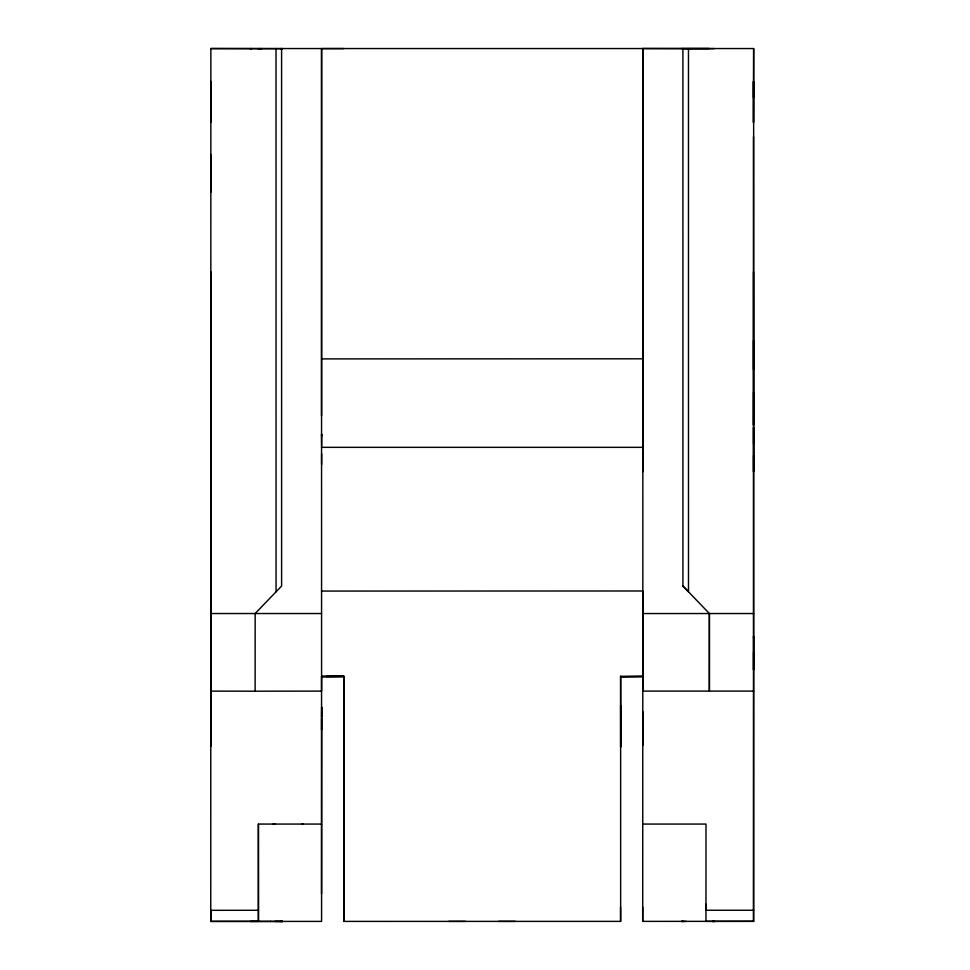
<?xml version="1.0" encoding="UTF-8"?>
<svg xmlns="http://www.w3.org/2000/svg" width="970" height="970" viewBox="0 0 970 970"><rect width="100%" height="100%" fill="white"/><g stroke="black" fill="none" stroke-linecap="round" stroke-linejoin="round"><path stroke-width="1.45" d="M210.781 164.451L210.769 192.169L210.732 154.472M321.579 824.063L321.579 921.403L210.769 921.452L210.769 910.309L258.432 910.284L258.432 824.063L321.579 824.063L321.555 676.369L343.877 676.417L343.901 690.676L343.853 676.09L343.853 921.403L620.642 921.379L620.63 676.078M210.854 449.595L210.829 412.347M210.805 349.697L210.805 340.603M210.769 921.452L210.866 48.548L282.755 48.67L280.536 48.67M210.89 478.368L210.89 420.798M210.866 691.125L255.122 691.198L255.158 613.525L281.615 586.025L281.591 48.548M210.854 921.354L258.432 921.354L258.432 910.284M321.555 729.889L321.555 718.418M321.616 436.161L321.616 434.075L321.628 445.57M321.555 415.863L321.628 48.609L343.707 48.585M321.555 893.794L321.676 707.021L321.555 717.012M642.698 907.023L642.71 921.427L642.831 590.985L321.458 591.069M642.77 729.258L642.758 745.251L642.758 711.568M681.449 48.621L709.361 48.573L642.868 48.5L642.831 691.101L753.629 691.101L753.654 48.548L210.866 48.548M753.447 97.546L753.46 81.31L753.496 122.353M753.435 122.39L753.654 48.548M753.569 652.107L753.557 669.991L753.496 271.721M753.532 392.413L753.52 425.284L753.496 136.685M753.496 369.509L753.496 340.555M642.795 921.379L753.641 921.33L753.629 691.101M210.89 744.245L210.89 746.136L210.878 718.455M321.616 464.569L321.616 453.608M642.807 430.389L642.819 427.418L642.831 443.836M753.581 637.981L753.581 636.114L753.496 921.439M321.531 48.682L321.579 691.113L255.122 691.198M343.841 676.442L321.664 676.599L343.841 676.442L326.078 676.478M210.854 674.101L210.793 271.745M642.807 455.318L642.819 471.735L642.868 48.5M642.904 447.34L321.543 447.34M210.732 119.152L210.757 81.371L210.781 122.414M321.555 358.9L643.025 358.803M258.372 824.1L258.432 921.354M642.795 824.063L706.002 824.063L705.966 921.367L753.641 921.33M258.165 921.439L270.788 921.415M270.472 921.452L282.803 921.452L280.572 921.439M250.418 921.452L257.862 921.452M282.525 921.415L274.789 921.415M250.09 48.67L251.751 48.67M261.839 48.67L257.826 48.67M714.114 48.621L709.822 48.621M303.295 824.088L301.743 824.088M210.902 613.525L321.616 613.537M642.892 613.549L753.666 613.537M642.783 676.539L620.533 676.611L642.77 676.442L620.63 676.575L620.667 747.191L620.63 705.323M753.641 910.26L706.002 910.26L706.002 904.258M448.807 921.379L465.442 921.379M498.677 921.367L515.288 921.379M683.717 921.427L681.486 921.427L686.348 921.427M343.853 921.403L343.804 676.454M682.904 48.561L682.928 586.038L709.397 613.537L709.385 691.101L709.385 613.549M682.928 586.038L688.494 591.809L688.47 48.561M753.581 443.823L753.569 427.406L753.569 471.723L753.557 455.306M620.545 907.023L620.558 921.427M343.853 705.336L343.865 739.637M276.026 48.548L276.062 591.797M210.89 663.031L210.902 718.418M210.878 635.338L210.878 637.241L210.878 635.338M273.334 824.088L274.874 824.088L273.334 824.088M714.72 921.427L712.489 921.427L714.72 921.427"/></g></svg>
